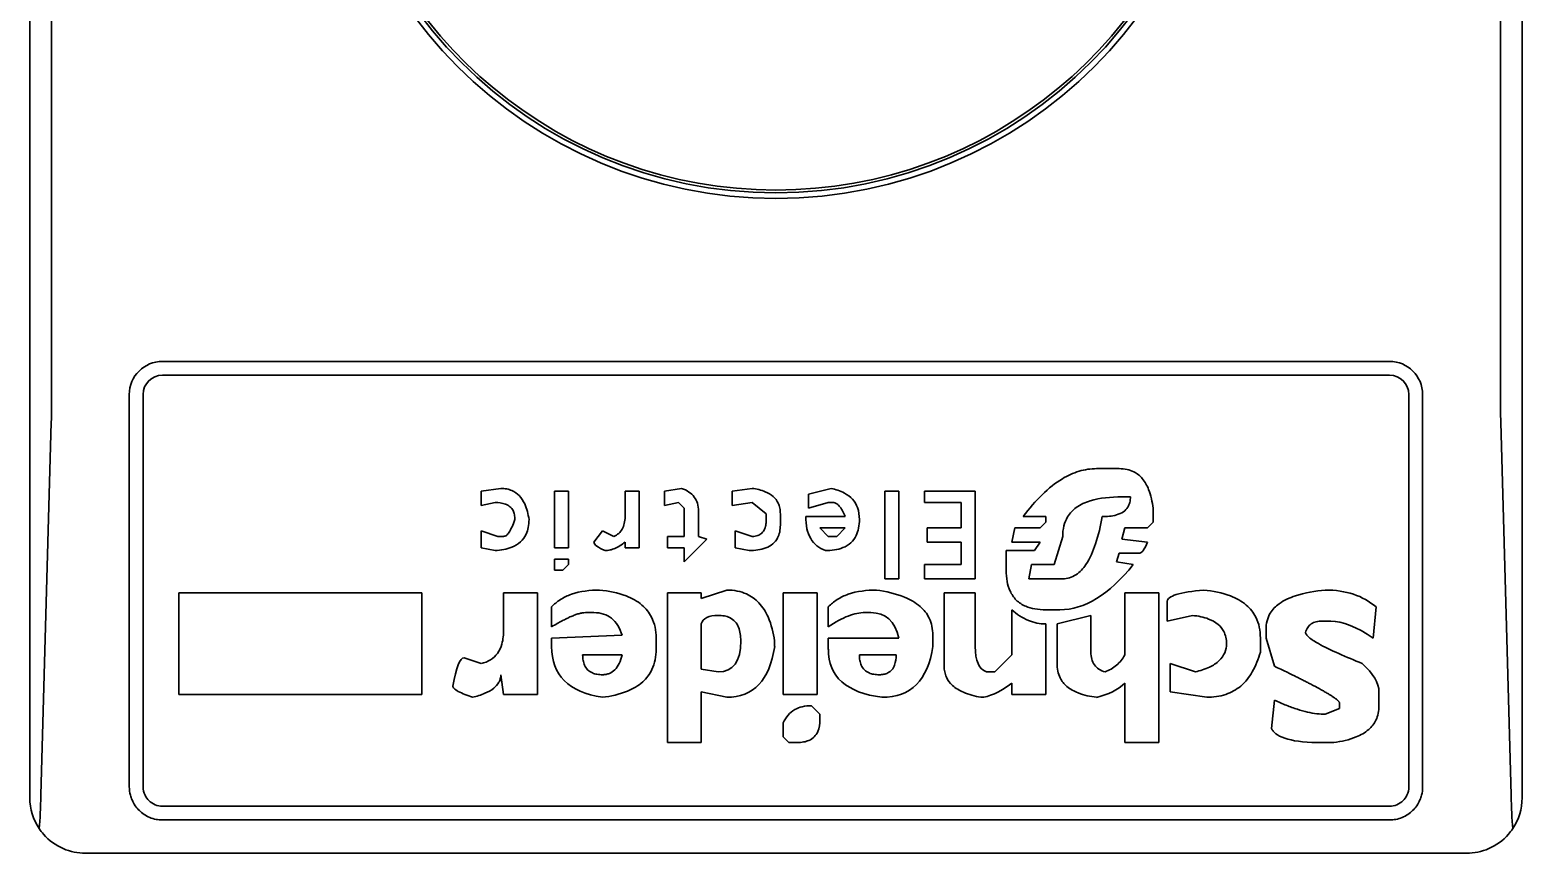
# Model space of a CAD drawing. Header units: millimetres. Extents: x 184 to 2238, y 135 to 1711.
# Drawn here: x 212.39 to 239.39, y 1489.35 to 1504.25 of the extents above; entities that cross this region are included whole.
import ezdxf

# ---------------------------------------------------------------- set-up
doc = ezdxf.new("R2010")
doc.units = ezdxf.units.MM
doc.header["$LTSCALE"] = 6
doc.layers.add('Видимый контур (ГОСТ)', color=7, linetype='Continuous', lineweight=35)

msp = doc.modelspace()

# ---------------------------------------------------------------- linework, layer by layer
at = {"layer": 'Видимый контур (ГОСТ)'}
for p, q in [((212.39, 1490.354), (212.39, 1528.354)), ((239.39, 1490.354), (239.39, 1528.354)), ((212.784, 1521.104), (212.784, 1497.604)), ((238.996, 1497.604), (238.996, 1521.104)), ((214.79, 1498.254), (236.99, 1498.254)), ((236.99, 1498.004), (214.79, 1498.004)), ((214.19, 1497.604), (214.19, 1497.654)), ((214.19, 1497.604), (214.19, 1497.152)), ((214.44, 1497.654), (214.44, 1497.604)), ((214.44, 1497.152), (214.44, 1497.604)), ((237.34, 1497.604), (237.34, 1497.654)), ((237.34, 1497.604), (237.34, 1497.152)), ((237.59, 1497.654), (237.59, 1497.604)), ((237.59, 1497.152), (237.59, 1497.604)), ((212.591, 1490.402), (212.778, 1497.152)), ((214.19, 1490.554), (214.19, 1497.152)), ((214.44, 1497.152), (214.44, 1490.554)), ((237.34, 1490.554), (237.34, 1497.152)), ((237.59, 1497.152), (237.59, 1490.554)), ((239.003, 1497.152), (239.189, 1490.402)), ((231.691, 1496.312), (232.099, 1496.312)), ((220.553, 1495.903), (220.911, 1495.955)), ((220.553, 1495.648), (220.553, 1495.903)), ((221.881, 1494.882), (221.881, 1495.903)), ((221.881, 1495.903), (222.137, 1495.903)), ((222.137, 1495.903), (222.137, 1494.882)), ((223.159, 1495.444), (223.159, 1495.903)), ((223.159, 1495.903), (223.414, 1495.903)), ((223.414, 1495.903), (223.414, 1494.882)), ((223.874, 1495.903), (224.18, 1495.955)), ((223.874, 1495.648), (223.874, 1495.903)), ((225.1, 1495.903), (225.458, 1495.955)), ((225.1, 1495.648), (225.1, 1495.903)), ((226.479, 1495.852), (226.888, 1495.955)), ((226.479, 1495.597), (226.479, 1495.852)), ((227.859, 1494.32), (227.859, 1495.903)), ((227.859, 1495.903), (228.114, 1495.903)), ((228.114, 1495.903), (228.114, 1494.32)), ((228.574, 1495.699), (228.574, 1495.903)), ((228.574, 1495.903), (229.494, 1495.903)), ((229.494, 1495.903), (229.494, 1494.32)), ((232.304, 1495.801), (232.15, 1495.801)), ((220.808, 1495.699), (220.553, 1495.648)), ((224.129, 1495.699), (223.874, 1495.648)), ((224.231, 1495.597), (224.129, 1495.699)), ((224.231, 1495.086), (224.231, 1495.597)), ((224.487, 1495.546), (224.487, 1495.086)), ((225.458, 1495.699), (225.1, 1495.648)), ((225.713, 1495.495), (225.458, 1495.699)), ((226.837, 1495.699), (226.479, 1495.597)), ((226.939, 1495.699), (226.837, 1495.699)), ((229.238, 1495.699), (228.574, 1495.699)), ((229.238, 1495.239), (229.238, 1495.699)), ((232.712, 1495.597), (232.712, 1495.341)), ((225.713, 1495.393), (225.713, 1495.495)), ((225.969, 1495.495), (225.969, 1495.29)), ((226.428, 1495.444), (227.144, 1495.444)), ((230.771, 1495.444), (230.362, 1495.444)), ((230.669, 1495.239), (230.771, 1495.341)), ((230.771, 1495.341), (230.771, 1495.444)), ((232.712, 1495.341), (232.61, 1495.239)), ((220.553, 1494.882), (220.553, 1495.188)), ((220.553, 1495.188), (220.86, 1495.086)), ((220.86, 1495.086), (220.962, 1495.086)), ((222.597, 1494.984), (222.75, 1495.188)), ((222.75, 1495.188), (222.954, 1495.086)), ((223.925, 1494.882), (223.925, 1495.086)), ((223.925, 1495.086), (224.231, 1495.086)), ((224.64, 1495.035), (224.231, 1494.626)), ((224.487, 1495.086), (224.64, 1495.035)), ((225.151, 1494.882), (225.151, 1495.188)), ((225.151, 1495.188), (225.458, 1495.086)), ((227.144, 1495.239), (226.684, 1495.239)), ((226.684, 1495.239), (226.837, 1495.086)), ((226.837, 1495.086), (226.99, 1495.086)), ((227.144, 1495.239), (226.99, 1495.086)), ((228.625, 1494.984), (228.625, 1495.239)), ((228.625, 1495.239), (229.238, 1495.239)), ((230.158, 1494.984), (230.209, 1495.239)), ((230.209, 1495.239), (230.669, 1495.239)), ((231.077, 1495.086), (230.924, 1494.575)), ((232.201, 1495.239), (232.15, 1495.035)), ((232.15, 1495.035), (232.61, 1494.984)), ((232.61, 1495.239), (232.201, 1495.239)), ((220.808, 1494.831), (220.553, 1494.882)), ((222.137, 1494.882), (221.881, 1494.882)), ((223.159, 1494.882), (223.159, 1494.984)), ((223.414, 1494.882), (223.159, 1494.882)), ((224.231, 1494.882), (223.925, 1494.882)), ((224.231, 1494.626), (224.231, 1494.882)), ((225.407, 1494.831), (225.151, 1494.882)), ((229.238, 1494.984), (228.625, 1494.984)), ((229.238, 1494.575), (229.238, 1494.984)), ((230.056, 1494.473), (230.056, 1494.831)), ((230.056, 1494.831), (230.567, 1494.831)), ((230.669, 1494.984), (230.158, 1494.984)), ((230.567, 1494.831), (230.669, 1494.984)), ((232.099, 1494.78), (232.048, 1494.626)), ((232.457, 1494.78), (232.099, 1494.78)), ((221.881, 1494.473), (221.881, 1494.677)), ((221.881, 1494.677), (222.137, 1494.677)), ((222.035, 1494.473), (221.881, 1494.473)), ((222.137, 1494.575), (222.035, 1494.473)), ((222.137, 1494.677), (222.137, 1494.575)), ((228.574, 1494.32), (228.574, 1494.575)), ((228.574, 1494.575), (229.238, 1494.575)), ((230.515, 1494.575), (230.464, 1494.32)), ((230.924, 1494.575), (230.515, 1494.575)), ((232.048, 1494.626), (232.355, 1494.575)), ((228.114, 1494.32), (227.859, 1494.32)), ((229.494, 1494.32), (228.574, 1494.32)), ((230.464, 1494.32), (231.077, 1494.32)), ((215.086, 1492.225), (215.086, 1494.064)), ((215.086, 1494.064), (219.48, 1494.064)), ((219.48, 1494.064), (219.48, 1492.225)), ((220.962, 1493.4), (220.962, 1494.064)), ((220.962, 1494.064), (221.575, 1494.064)), ((221.575, 1494.064), (221.575, 1492.225)), ((223.925, 1491.357), (223.925, 1494.064)), ((223.925, 1494.064), (224.538, 1494.064)), ((224.538, 1493.962), (224.998, 1494.115)), ((224.538, 1494.064), (224.538, 1493.962)), ((226.02, 1492.225), (226.02, 1494.064)), ((226.02, 1494.064), (226.633, 1494.064)), ((226.633, 1494.064), (226.633, 1492.225)), ((228.932, 1492.736), (228.932, 1494.064)), ((228.932, 1494.064), (229.494, 1494.064)), ((229.494, 1494.064), (229.494, 1493.094)), ((232.201, 1492.94), (232.201, 1494.064)), ((232.201, 1494.064), (232.815, 1494.064)), ((232.815, 1494.064), (232.815, 1491.357)), ((232.968, 1493.553), (232.968, 1493.911)), ((221.83, 1493.451), (221.83, 1493.809)), ((222.597, 1493.707), (222.443, 1493.707)), ((226.837, 1493.451), (226.837, 1493.809)), ((227.603, 1493.707), (227.501, 1493.707)), ((230.158, 1492.94), (230.158, 1493.758)), ((231.026, 1493.758), (230.771, 1493.758)), ((230.975, 1493.502), (231.588, 1493.656)), ((231.588, 1493.656), (231.588, 1492.991)), ((233.428, 1493.656), (232.968, 1493.553)), ((236.748, 1493.809), (236.697, 1493.247)), ((224.538, 1493.502), (224.538, 1492.685)), ((230.771, 1493.502), (230.771, 1492.225)), ((230.975, 1492.787), (230.975, 1493.502)), ((234.756, 1493.247), (234.756, 1493.4)), ((235.931, 1493.553), (235.778, 1493.553)), ((221.83, 1493.247), (223.108, 1493.298)), ((221.83, 1493.094), (221.83, 1493.247)), ((223.721, 1493.247), (223.721, 1493.042)), ((225.866, 1493.196), (225.866, 1493.094)), ((226.837, 1493.042), (226.837, 1493.247)), ((226.837, 1493.247), (228.114, 1493.247)), ((228.727, 1493.298), (228.727, 1493.094)), ((234.654, 1493.247), (234.654, 1492.991)), ((234.909, 1492.736), (234.756, 1493.247)), ((220.247, 1492.889), (220.553, 1492.787)), ((223.108, 1492.94), (222.392, 1492.94)), ((228.063, 1492.94), (227.399, 1492.94)), ((229.851, 1492.634), (230.158, 1492.94)), ((220.962, 1492.225), (220.911, 1492.583)), ((224.538, 1492.685), (224.845, 1492.634)), ((229.698, 1492.634), (229.851, 1492.634)), ((233.019, 1492.276), (233.019, 1492.787)), ((233.019, 1492.787), (233.479, 1492.634)), ((230.158, 1492.225), (230.158, 1492.429)), ((232.201, 1491.357), (232.201, 1492.429)), ((219.48, 1492.225), (215.086, 1492.225)), ((221.575, 1492.225), (220.962, 1492.225)), ((224.998, 1492.174), (224.538, 1492.276)), ((224.538, 1492.276), (224.538, 1491.357)), ((226.633, 1492.225), (226.02, 1492.225)), ((226.531, 1492.021), (226.684, 1491.867)), ((230.771, 1492.225), (230.158, 1492.225)), ((233.683, 1492.174), (233.019, 1492.276)), ((234.858, 1491.612), (234.909, 1492.123)), ((236.084, 1491.97), (236.084, 1492.072)), ((236.8, 1492.276), (236.8, 1492.021)), ((226.684, 1491.867), (226.684, 1491.765)), ((235.829, 1491.867), (236.084, 1491.97)), ((226.02, 1491.459), (226.02, 1491.714)), ((224.538, 1491.357), (223.925, 1491.357)), ((226.122, 1491.357), (226.02, 1491.459)), ((226.275, 1491.357), (226.122, 1491.357)), ((232.815, 1491.357), (232.201, 1491.357)), ((235.982, 1491.357), (235.676, 1491.357)), ((236.99, 1490.204), (214.79, 1490.204)), ((236.99, 1489.954), (214.79, 1489.954)), ((213.39, 1489.354), (238.39, 1489.354))]:
    msp.add_line(p, q, dxfattribs=at)
for radius in [8.15, 8.05]:
    msp.add_circle((225.89, 1509.354), radius, dxfattribs=at)
for centre, radius, start, end in [((225.89, 1509.354), 8, 190.8069, 349.1931), ((214.79, 1497.654), 0.6, 90, 180), ((236.99, 1497.654), 0.6, 0, 90), ((214.79, 1497.654), 0.35, 90, 180), ((236.99, 1497.654), 0.35, 0, 90), ((214.79, 1490.554), 0.6, 180, 194.6149), ((214.79, 1490.554), 0.35, 180, 205.6295), ((236.99, 1490.554), 0.35, 334.3705, 0), ((236.99, 1490.554), 0.6, 345.3851, 0), ((213.39, 1490.354), 1, 180, 213.8251), ((238.39, 1490.354), 1, 326.1749, 360)]:
    msp.add_arc(centre, radius, start, end, dxfattribs=at)
for centre, major_axis, ratio, start_param, end_param in [((212.653, 1497.604), (0, 1.5), 0.087489, 4.406723, 4.712389), ((239.128, 1497.604), (0, 1.5), 0.087489, 1.570796, 1.876462), ((231.567, 1578.785), (-0.547, -85.027), 0.112489, 0.000724, 0.139499), ((158.041, 1597.545), (67.405, -105.251), 0.07434, 6.235612, 6.367825), ((276.745, 1524.106), (49.792, 31.502), 0.107869, 3.073452, 3.271004), ((233.582, 1498.985), (-3.93, -6.329), 0.177971, 6.004083, 6.321598), ((231.129, 1493.336), (5.664, -1.124), 0.237831, 0.047183, 0.377492), ((240.404, 1511.28), (10.939, 19.074), 0.101229, 3.199583, 3.363289), ((174.925, 1541.077), (57.35, -48.572), 0.107002, 6.204727, 6.270107), ((212.466, 1490.854), (0, 1.5), 0.087489, 3.930755, 4.406723), ((239.314, 1490.854), (0, -1.5), 0.087489, 5.018055, 5.494023)]:
    msp.add_ellipse(centre, major_axis=major_axis, ratio=ratio, start_param=start_param, end_param=end_param, dxfattribs=at)
for points, knots in [([(230.362, 1495.444), (230.583, 1495.74), (230.819, 1495.977), (231.166, 1496.186), (231.267, 1496.233), (231.478, 1496.296), (231.583, 1496.312), (231.691, 1496.312)], [0, 0, 0, 0, 0.1143772, 0.1143772, 0.157564, 0.157564, 0.198954, 0.198954, 0.198954, 0.198954]), ([(232.099, 1496.312), (232.147, 1496.312), (232.195, 1496.308), (232.285, 1496.288), (232.326, 1496.274), (232.424, 1496.224), (232.474, 1496.183), (232.567, 1496.075), (232.604, 1496.006), (232.675, 1495.829), (232.699, 1495.71), (232.712, 1495.597)], [0, 0, 0, 0, 0.0143957, 0.0143957, 0.0276685, 0.0276685, 0.0476864, 0.0476864, 0.0715549, 0.0715549, 0.1074766, 0.1074766, 0.1074766, 0.1074766]), ([(220.911, 1495.955), (220.946, 1495.955), (220.982, 1495.952), (221.05, 1495.939), (221.081, 1495.929), (221.161, 1495.894), (221.205, 1495.863), (221.285, 1495.78), (221.318, 1495.728), (221.383, 1495.586), (221.407, 1495.487), (221.422, 1495.393)], [0, 0, 0, 0, 0.01072644, 0.01072644, 0.0206729, 0.0206729, 0.03716955, 0.03716955, 0.05612126, 0.05612126, 0.08616733, 0.08616733, 0.08616733, 0.08616733]), ([(224.18, 1495.955), (224.228, 1495.938), (224.274, 1495.917), (224.353, 1495.864), (224.385, 1495.834), (224.437, 1495.764), (224.456, 1495.726), (224.482, 1495.64), (224.487, 1495.593), (224.487, 1495.546)], [0, 0, 0, 0, 0.01519101, 0.01519101, 0.02877948, 0.02877948, 0.04226402, 0.04226402, 0.05697507, 0.05697507, 0.05697507, 0.05697507]), ([(225.458, 1495.955), (225.539, 1495.944), (225.622, 1495.926), (225.75, 1495.873), (225.799, 1495.844), (225.879, 1495.772), (225.908, 1495.733), (225.943, 1495.658), (225.953, 1495.628), (225.966, 1495.563), (225.969, 1495.529), (225.969, 1495.495)], [0, 0, 0, 0, 0.02451604, 0.02451604, 0.0417465, 0.0417465, 0.05732293, 0.05732293, 0.06730255, 0.06730255, 0.07803388, 0.07803388, 0.07803388, 0.07803388]), ([(226.888, 1495.955), (226.97, 1495.936), (227.053, 1495.91), (227.183, 1495.841), (227.234, 1495.804), (227.316, 1495.712), (227.346, 1495.662), (227.39, 1495.538), (227.399, 1495.465), (227.399, 1495.393)], [0, 0, 0, 0, 0.02526666, 0.02526666, 0.04451858, 0.04451858, 0.06300076, 0.06300076, 0.08564004, 0.08564004, 0.08564004, 0.08564004]), ([(232.15, 1495.801), (231.948, 1495.801), (231.748, 1495.783), (231.486, 1495.702), (231.399, 1495.662), (231.259, 1495.561), (231.206, 1495.506), (231.135, 1495.388), (231.113, 1495.333), (231.084, 1495.213), (231.077, 1495.149), (231.077, 1495.086)], [0, 0, 0, 0, 0.0606573, 0.0606573, 0.0926797, 0.0926797, 0.1195907, 0.1195907, 0.1405551, 0.1405551, 0.1629339, 0.1629339, 0.1629339, 0.1629339]), ([(232.304, 1495.801), (232.304, 1495.768), (232.3, 1495.734), (232.284, 1495.671), (232.272, 1495.643), (232.235, 1495.584), (232.208, 1495.556), (232.137, 1495.507), (232.094, 1495.488), (231.968, 1495.451), (231.877, 1495.444), (231.793, 1495.444)], [-0.07170661, -0.07170661, -0.07170661, -0.07170661, -0.06116014, -0.06116014, -0.05148395, -0.05148395, -0.03944883, -0.03944883, -0.02528084, -0.02528084, 0, 0, 0, 0]), ([(221.166, 1495.393), (221.166, 1495.421), (221.164, 1495.451), (221.153, 1495.504), (221.145, 1495.529), (221.119, 1495.579), (221.1, 1495.603), (221.052, 1495.644), (221.024, 1495.659), (220.936, 1495.692), (220.87, 1495.699), (220.808, 1495.699)], [0, 0, 0, 0, 0.00906409, 0.00906409, 0.01712923, 0.01712923, 0.02660532, 0.02660532, 0.0365152, 0.0365152, 0.05503854, 0.05503854, 0.05503854, 0.05503854]), ([(227.144, 1495.444), (227.119, 1495.503), (227.087, 1495.57), (227.032, 1495.641), (227.014, 1495.66), (226.985, 1495.681), (226.976, 1495.686), (226.958, 1495.694), (226.949, 1495.697), (226.939, 1495.699)], [0.000001, 0.000001, 0.000001, 0.000001, 0.01999547, 0.01999547, 0.02764105, 0.02764105, 0.0308326, 0.0308326, 0.03372405, 0.03372405, 0.03372405, 0.03372405]), ([(221.422, 1495.393), (221.422, 1495.345), (221.418, 1495.296), (221.4, 1495.206), (221.387, 1495.164), (221.344, 1495.073), (221.311, 1495.027), (221.223, 1494.947), (221.17, 1494.915), (221.018, 1494.853), (220.911, 1494.836), (220.808, 1494.831)], [0, 0, 0, 0, 0.01507469, 0.01507469, 0.0288235, 0.0288235, 0.04659, 0.04659, 0.06536918, 0.06536918, 0.09625302, 0.09625302, 0.09625302, 0.09625302]), ([(220.962, 1495.086), (220.97, 1495.086), (220.979, 1495.088), (220.996, 1495.094), (221.004, 1495.099), (221.031, 1495.119), (221.048, 1495.14), (221.097, 1495.215), (221.132, 1495.293), (221.166, 1495.393)], [0, 0, 0, 0, 0.00261, 0.00261, 0.00554693, 0.00554693, 0.0127251, 0.0127251, 0.02980082, 0.02980082, 0.02980082, 0.02980082]), ([(222.954, 1495.086), (222.987, 1495.1), (223.018, 1495.118), (223.07, 1495.163), (223.091, 1495.189), (223.126, 1495.25), (223.138, 1495.284), (223.155, 1495.36), (223.159, 1495.402), (223.159, 1495.444)], [0, 0, 0, 0, 0.01078854, 0.01078854, 0.02123308, 0.02123308, 0.03260782, 0.03260782, 0.04565028, 0.04565028, 0.04565028, 0.04565028]), ([(225.969, 1495.29), (225.969, 1495.249), (225.965, 1495.206), (225.949, 1495.128), (225.937, 1495.092), (225.899, 1495.017), (225.87, 1494.981), (225.797, 1494.918), (225.753, 1494.894), (225.616, 1494.843), (225.513, 1494.831), (225.407, 1494.831)], [0, 0, 0, 0, 0.0131389, 0.0131389, 0.0250077, 0.0250077, 0.03940698, 0.03940698, 0.05471119, 0.05471119, 0.08330483, 0.08330483, 0.08330483, 0.08330483]), ([(225.458, 1495.086), (225.477, 1495.086), (225.496, 1495.087), (225.512, 1495.09), (225.529, 1495.092), (225.545, 1495.096), (225.559, 1495.101), (225.574, 1495.106), (225.587, 1495.112), (225.599, 1495.12), (225.612, 1495.127), (225.623, 1495.135), (225.633, 1495.145), (225.644, 1495.155), (225.653, 1495.165), (225.661, 1495.178), (225.67, 1495.19), (225.677, 1495.204), (225.684, 1495.219), (225.69, 1495.234), (225.696, 1495.251), (225.7, 1495.269), (225.705, 1495.287), (225.708, 1495.307), (225.71, 1495.328), (225.712, 1495.348), (225.713, 1495.37), (225.713, 1495.393)], [0, 0, 0, 0, 0.111111, 0.111111, 0.111111, 0.222222, 0.222222, 0.222222, 0.333333, 0.333333, 0.333333, 0.444444, 0.444444, 0.444444, 0.555556, 0.555556, 0.555556, 0.666667, 0.666667, 0.666667, 0.777778, 0.777778, 0.777778, 0.888889, 0.888889, 0.888889, 1, 1, 1, 1]), ([(226.786, 1494.831), (226.729, 1494.851), (226.676, 1494.879), (226.584, 1494.954), (226.547, 1494.997), (226.486, 1495.102), (226.464, 1495.163), (226.434, 1495.296), (226.428, 1495.371), (226.428, 1495.444)], [0, 0, 0, 0, 0.0183542, 0.0183542, 0.03622092, 0.03622092, 0.05615229, 0.05615229, 0.07910108, 0.07910108, 0.07910108, 0.07910108]), ([(227.399, 1495.393), (227.399, 1495.34), (227.395, 1495.287), (227.376, 1495.189), (227.362, 1495.143), (227.318, 1495.052), (227.286, 1495.008), (227.203, 1494.933), (227.154, 1494.904), (227.003, 1494.843), (226.892, 1494.831), (226.786, 1494.831)], [0, 0, 0, 0, 0.01650654, 0.01650654, 0.03132936, 0.03132936, 0.04819359, 0.04819359, 0.06568382, 0.06568382, 0.09746172, 0.09746172, 0.09746172, 0.09746172]), ([(231.077, 1494.32), (231.12, 1494.32), (231.162, 1494.326), (231.244, 1494.35), (231.282, 1494.369), (231.389, 1494.439), (231.448, 1494.506), (231.572, 1494.688), (231.629, 1494.823), (231.724, 1495.108), (231.763, 1495.28), (231.793, 1495.444)], [0, 0, 0, 0, 0.0128425, 0.0128425, 0.0257197, 0.0257197, 0.0520107, 0.0520107, 0.0941281, 0.0941281, 0.1465456, 0.1465456, 0.1465456, 0.1465456]), ([(223.159, 1494.984), (223.104, 1494.939), (223.042, 1494.897), (222.947, 1494.857), (222.918, 1494.847), (222.859, 1494.834), (222.83, 1494.831), (222.801, 1494.831)], [0, 0, 0, 0, 0.02173256, 0.02173256, 0.03103686, 0.03103686, 0.03980137, 0.03980137, 0.03980137, 0.03980137]), ([(232.61, 1494.984), (232.587, 1494.924), (232.561, 1494.869), (232.522, 1494.816), (232.509, 1494.802), (232.489, 1494.788), (232.483, 1494.785), (232.47, 1494.781), (232.463, 1494.78), (232.457, 1494.78)], [0, 0, 0, 0, 0.02006281, 0.02006281, 0.02798368, 0.02798368, 0.0313023, 0.0313023, 0.03431165, 0.03431165, 0.03431165, 0.03431165]), ([(230.771, 1493.758), (230.705, 1493.758), (230.638, 1493.762), (230.517, 1493.784), (230.461, 1493.799), (230.344, 1493.849), (230.287, 1493.886), (230.189, 1493.982), (230.153, 1494.037), (230.1, 1494.153), (230.083, 1494.212), (230.06, 1494.337), (230.056, 1494.406), (230.056, 1494.473)], [0, 0, 0, 0, 0.0198068, 0.0198068, 0.0370502, 0.0370502, 0.0581885, 0.0581885, 0.0789424, 0.0789424, 0.0979269, 0.0979269, 0.1190815, 0.1190815, 0.1190815, 0.1190815]), ([(221.83, 1493.809), (221.877, 1493.86), (221.93, 1493.904), (222.051, 1493.982), (222.118, 1494.014), (222.35, 1494.095), (222.527, 1494.115), (222.699, 1494.115)], [0, 0, 0, 0, 0.02132182, 0.02132182, 0.04383643, 0.04383643, 0.09539275, 0.09539275, 0.09539275, 0.09539275]), ([(222.699, 1494.115), (222.861, 1494.098), (223.028, 1494.066), (223.283, 1493.968), (223.382, 1493.914), (223.538, 1493.781), (223.597, 1493.708), (223.667, 1493.567), (223.688, 1493.508), (223.715, 1493.38), (223.721, 1493.314), (223.721, 1493.247)], [0, 0, 0, 0, 0.0488248, 0.0488248, 0.0823641, 0.0823641, 0.1116947, 0.1116947, 0.1314691, 0.1314691, 0.1524312, 0.1524312, 0.1524312, 0.1524312]), ([(224.998, 1494.115), (225.062, 1494.115), (225.127, 1494.11), (225.248, 1494.086), (225.304, 1494.069), (225.442, 1494.006), (225.516, 1493.952), (225.651, 1493.81), (225.705, 1493.721), (225.808, 1493.492), (225.844, 1493.342), (225.866, 1493.196)], [0, 0, 0, 0, 0.0193152, 0.0193152, 0.0370482, 0.0370482, 0.0654197, 0.0654197, 0.09732, 0.09732, 0.1437593, 0.1437593, 0.1437593, 0.1437593]), ([(226.837, 1493.809), (226.884, 1493.86), (226.937, 1493.904), (227.058, 1493.982), (227.125, 1494.014), (227.357, 1494.095), (227.534, 1494.115), (227.706, 1494.115)], [0, 0, 0, 0, 0.02132186, 0.02132186, 0.04383649, 0.04383649, 0.09539282, 0.09539282, 0.09539282, 0.09539282]), ([(227.706, 1494.115), (227.877, 1494.091), (228.057, 1494.052), (228.319, 1493.944), (228.417, 1493.89), (228.567, 1493.758), (228.622, 1493.689), (228.684, 1493.561), (228.7, 1493.512), (228.722, 1493.407), (228.727, 1493.353), (228.727, 1493.298)], [0, 0, 0, 0, 0.0519739, 0.0519739, 0.0853561, 0.0853561, 0.1130164, 0.1130164, 0.1294098, 0.1294098, 0.146548, 0.146548, 0.146548, 0.146548]), ([(232.968, 1493.911), (232.968, 1493.917), (232.969, 1493.923), (232.972, 1493.934), (232.975, 1493.94), (232.986, 1493.958), (232.997, 1493.968), (233.038, 1493.999), (233.081, 1494.017), (233.25, 1494.069), (233.422, 1494.096), (233.632, 1494.115)], [0.000001, 0.000001, 0.000001, 0.000001, 0.00187163, 0.00187163, 0.00381435, 0.00381435, 0.00835234, 0.00835234, 0.01941469, 0.01941469, 0.04420626, 0.04420626, 0.04420626, 0.04420626]), ([(233.632, 1494.115), (233.794, 1494.098), (233.961, 1494.066), (234.216, 1493.968), (234.315, 1493.914), (234.471, 1493.781), (234.53, 1493.708), (234.601, 1493.567), (234.621, 1493.508), (234.648, 1493.38), (234.654, 1493.314), (234.654, 1493.247)], [0, 0, 0, 0, 0.0488248, 0.0488248, 0.0823641, 0.0823641, 0.1116947, 0.1116947, 0.1314691, 0.1314691, 0.1524312, 0.1524312, 0.1524312, 0.1524312]), ([(234.756, 1493.4), (234.756, 1493.453), (234.762, 1493.506), (234.788, 1493.607), (234.807, 1493.654), (234.875, 1493.765), (234.93, 1493.821), (235.082, 1493.931), (235.184, 1493.977), (235.457, 1494.068), (235.65, 1494.098), (235.829, 1494.115)], [0, 0, 0, 0, 0.016644, 0.016644, 0.0326883, 0.0326883, 0.0571488, 0.0571488, 0.0898832, 0.0898832, 0.1440653, 0.1440653, 0.1440653, 0.1440653]), ([(222.443, 1493.707), (222.425, 1493.707), (222.405, 1493.705), (222.385, 1493.702), (222.365, 1493.698), (222.344, 1493.693), (222.322, 1493.687), (222.3, 1493.681), (222.277, 1493.674), (222.254, 1493.665), (222.231, 1493.656), (222.207, 1493.646), (222.182, 1493.636), (222.156, 1493.625), (222.131, 1493.613), (222.104, 1493.599), (222.077, 1493.586), (222.049, 1493.572), (222.02, 1493.557), (221.991, 1493.541), (221.96, 1493.525), (221.929, 1493.507), (221.897, 1493.49), (221.864, 1493.471), (221.83, 1493.451)], [0, 0, 0, 0, 0.125, 0.125, 0.125, 0.25, 0.25, 0.25, 0.375, 0.375, 0.375, 0.5, 0.5, 0.5, 0.625, 0.625, 0.625, 0.75, 0.75, 0.75, 0.875, 0.875, 0.875, 1, 1, 1, 1]), ([(223.108, 1493.298), (223.088, 1493.359), (223.061, 1493.42), (222.996, 1493.524), (222.959, 1493.568), (222.871, 1493.638), (222.823, 1493.664), (222.715, 1493.699), (222.656, 1493.707), (222.597, 1493.707)], [0, 0, 0, 0, 0.02020195, 0.02020195, 0.03803515, 0.03803515, 0.05466803, 0.05466803, 0.07242464, 0.07242464, 0.07242464, 0.07242464]), ([(225.253, 1493.196), (225.253, 1493.283), (225.242, 1493.368), (225.197, 1493.479), (225.176, 1493.514), (225.12, 1493.575), (225.088, 1493.598), (225.021, 1493.63), (224.989, 1493.639), (224.92, 1493.653), (224.882, 1493.656), (224.845, 1493.656)], [0, 0, 0, 0, 0.0274479, 0.0274479, 0.04186361, 0.04186361, 0.0558731, 0.0558731, 0.06697926, 0.06697926, 0.07958612, 0.07958612, 0.07958612, 0.07958612]), ([(227.501, 1493.707), (227.404, 1493.707), (227.305, 1493.686), (227.083, 1493.601), (226.964, 1493.535), (226.837, 1493.451)], [0, 0, 0, 0, 0.02926744, 0.02926744, 0.0607803, 0.0607803, 0.0607803, 0.0607803]), ([(230.158, 1493.758), (230.246, 1493.68), (230.345, 1493.612), (230.506, 1493.545), (230.557, 1493.529), (230.663, 1493.508), (230.717, 1493.502), (230.771, 1493.502)], [0, 0, 0, 0, 0.03611997, 0.03611997, 0.05245943, 0.05245943, 0.06867385, 0.06867385, 0.06867385, 0.06867385]), ([(234.041, 1493.145), (234.041, 1493.184), (234.037, 1493.224), (234.021, 1493.298), (234.009, 1493.333), (233.966, 1493.416), (233.931, 1493.458), (233.838, 1493.536), (233.779, 1493.567), (233.626, 1493.626), (233.525, 1493.645), (233.428, 1493.656)], [0, 0, 0, 0, 0.01242326, 0.01242326, 0.02401733, 0.02401733, 0.04132298, 0.04132298, 0.06129896, 0.06129896, 0.09069108, 0.09069108, 0.09069108, 0.09069108]), ([(220.553, 1492.787), (220.615, 1492.8), (220.674, 1492.821), (220.776, 1492.884), (220.817, 1492.923), (220.887, 1493.021), (220.913, 1493.078), (220.954, 1493.222), (220.962, 1493.313), (220.962, 1493.4)], [0, 0, 0, 0, 0.01894107, 0.01894107, 0.03661173, 0.03661173, 0.05610707, 0.05610707, 0.08355257, 0.08355257, 0.08355257, 0.08355257]), ([(235.778, 1493.553), (235.739, 1493.553), (235.7, 1493.55), (235.631, 1493.533), (235.601, 1493.52), (235.548, 1493.485), (235.527, 1493.464), (235.492, 1493.412), (235.479, 1493.381), (235.471, 1493.349)], [0, 0, 0, 0, 0.01154163, 0.01154163, 0.02138587, 0.02138587, 0.03074211, 0.03074211, 0.04102938, 0.04102938, 0.04102938, 0.04102938]), ([(233.479, 1492.634), (233.564, 1492.655), (233.652, 1492.683), (233.797, 1492.751), (233.859, 1492.79), (233.953, 1492.88), (233.986, 1492.927), (234.031, 1493.032), (234.041, 1493.088), (234.041, 1493.145)], [0, 0, 0, 0, 0.02655423, 0.02655423, 0.04845263, 0.04845263, 0.06635107, 0.06635107, 0.08420491, 0.08420491, 0.08420491, 0.08420491]), ([(235.471, 1493.349), (235.471, 1493.342), (235.473, 1493.336), (235.478, 1493.322), (235.481, 1493.315), (235.497, 1493.292), (235.513, 1493.276), (235.575, 1493.222), (235.64, 1493.182), (235.908, 1493.031), (236.219, 1492.898), (236.493, 1492.787)], [0, 0, 0, 0, 0.00206753, 0.00206753, 0.0045182, 0.0045182, 0.01061435, 0.01061435, 0.02677608, 0.02677608, 0.07942835, 0.07942835, 0.07942835, 0.07942835]), ([(222.392, 1492.94), (222.392, 1492.907), (222.395, 1492.874), (222.406, 1492.812), (222.414, 1492.783), (222.44, 1492.725), (222.458, 1492.697), (222.507, 1492.648), (222.536, 1492.629), (222.595, 1492.604), (222.623, 1492.596), (222.684, 1492.585), (222.717, 1492.583), (222.75, 1492.583)], [0, 0, 0, 0, 0.01042909, 0.01042909, 0.01965613, 0.01965613, 0.03028991, 0.03028991, 0.04090005, 0.04090005, 0.04958897, 0.04958897, 0.05948166, 0.05948166, 0.05948166, 0.05948166]), ([(223.721, 1493.042), (223.721, 1492.978), (223.715, 1492.914), (223.691, 1492.792), (223.672, 1492.734), (223.606, 1492.593), (223.55, 1492.518), (223.398, 1492.381), (223.303, 1492.327), (223.06, 1492.227), (222.903, 1492.194), (222.75, 1492.174)], [0, 0, 0, 0, 0.0201524, 0.0201524, 0.039153, 0.039153, 0.0688097, 0.0688097, 0.1018448, 0.1018448, 0.1481188, 0.1481188, 0.1481188, 0.1481188]), ([(223.108, 1492.94), (223.094, 1492.888), (223.076, 1492.834), (223.031, 1492.744), (223.005, 1492.705), (222.944, 1492.644), (222.913, 1492.622), (222.856, 1492.599), (222.836, 1492.593), (222.794, 1492.585), (222.772, 1492.583), (222.75, 1492.583)], [-0.05637363, -0.05637363, -0.05637363, -0.05637363, -0.03932954, -0.03932954, -0.02501617, -0.02501617, -0.01295706, -0.01295706, -0.00664956, -0.00664956, 0, 0, 0, 0]), ([(227.399, 1492.94), (227.399, 1492.907), (227.401, 1492.874), (227.413, 1492.812), (227.421, 1492.783), (227.447, 1492.725), (227.465, 1492.697), (227.514, 1492.648), (227.543, 1492.629), (227.602, 1492.604), (227.629, 1492.596), (227.69, 1492.585), (227.724, 1492.583), (227.757, 1492.583)], [0, 0, 0, 0, 0.01042909, 0.01042909, 0.01965613, 0.01965613, 0.03028993, 0.03028993, 0.0409001, 0.0409001, 0.04958905, 0.04958905, 0.05948177, 0.05948177, 0.05948177, 0.05948177]), ([(228.063, 1492.94), (228.063, 1492.88), (228.056, 1492.815), (228.024, 1492.727), (228.008, 1492.698), (227.966, 1492.649), (227.942, 1492.63), (227.891, 1492.604), (227.867, 1492.596), (227.814, 1492.585), (227.785, 1492.583), (227.757, 1492.583)], [-0.05520907, -0.05520907, -0.05520907, -0.05520907, -0.03609666, -0.03609666, -0.02581999, -0.02581999, -0.01622945, -0.01622945, -0.00859475, -0.00859475, 0, 0, 0, 0]), ([(231.588, 1492.991), (231.588, 1492.949), (231.593, 1492.905), (231.614, 1492.828), (231.63, 1492.793), (231.674, 1492.731), (231.7, 1492.706), (231.766, 1492.662), (231.804, 1492.646), (231.844, 1492.634)], [0, 0, 0, 0, 0.01342239, 0.01342239, 0.0253262, 0.0253262, 0.03681479, 0.03681479, 0.04930576, 0.04930576, 0.04930576, 0.04930576]), ([(231.844, 1492.634), (231.92, 1492.662), (231.989, 1492.702), (232.112, 1492.807), (232.162, 1492.87), (232.201, 1492.94)], [0, 0, 0, 0, 0.02454931, 0.02454931, 0.04952784, 0.04952784, 0.04952784, 0.04952784]), ([(234.654, 1492.991), (234.62, 1492.868), (234.573, 1492.745), (234.453, 1492.538), (234.384, 1492.451), (234.218, 1492.311), (234.128, 1492.261), (233.917, 1492.189), (233.8, 1492.174), (233.683, 1492.174)], [0, 0, 0, 0, 0.0401313, 0.0401313, 0.0744246, 0.0744246, 0.1063305, 0.1063305, 0.1415405, 0.1415405, 0.1415405, 0.1415405]), ([(220.911, 1492.583), (220.911, 1492.559), (220.908, 1492.535), (220.896, 1492.489), (220.888, 1492.467), (220.854, 1492.404), (220.821, 1492.369), (220.736, 1492.301), (220.68, 1492.27), (220.553, 1492.216), (220.475, 1492.192), (220.4, 1492.174)], [0, 0, 0, 0, 0.00749371, 0.00749371, 0.01489747, 0.01489747, 0.02979666, 0.02979666, 0.04825333, 0.04825333, 0.07165684, 0.07165684, 0.07165684, 0.07165684]), ([(229.596, 1492.174), (229.49, 1492.194), (229.38, 1492.223), (229.21, 1492.298), (229.141, 1492.338), (229.036, 1492.433), (228.999, 1492.482), (228.959, 1492.569), (228.949, 1492.601), (228.935, 1492.667), (228.932, 1492.701), (228.932, 1492.736)], [0, 0, 0, 0, 0.032498, 0.032498, 0.05625148, 0.05625148, 0.07566009, 0.07566009, 0.08605911, 0.08605911, 0.09689641, 0.09689641, 0.09689641, 0.09689641]), ([(231.691, 1492.174), (231.578, 1492.188), (231.462, 1492.211), (231.283, 1492.282), (231.214, 1492.32), (231.103, 1492.415), (231.061, 1492.467), (231.012, 1492.566), (230.998, 1492.607), (230.979, 1492.695), (230.975, 1492.741), (230.975, 1492.787)], [0, 0, 0, 0, 0.033987, 0.033987, 0.0578614, 0.0578614, 0.0787127, 0.0787127, 0.0923126, 0.0923126, 0.1068118, 0.1068118, 0.1068118, 0.1068118]), ([(236.084, 1492.072), (236.084, 1492.074), (236.084, 1492.077), (236.083, 1492.08), (236.082, 1492.083), (236.08, 1492.086), (236.079, 1492.089), (236.077, 1492.091), (236.075, 1492.094), (236.073, 1492.097), (236.07, 1492.1), (236.068, 1492.103), (236.065, 1492.106), (236.063, 1492.109), (236.06, 1492.112), (236.056, 1492.115), (236.053, 1492.118), (236.05, 1492.121), (236.046, 1492.124), (236.043, 1492.128), (236.039, 1492.131), (236.035, 1492.134), (236.031, 1492.137), (236.027, 1492.141), (236.022, 1492.144), (236.017, 1492.148), (236.013, 1492.151), (236.008, 1492.155), (236.003, 1492.159), (235.997, 1492.163), (235.992, 1492.167), (235.986, 1492.17), (235.981, 1492.174), (235.974, 1492.179), (235.968, 1492.183), (235.962, 1492.187), (235.955, 1492.191), (235.948, 1492.196), (235.941, 1492.2), (235.934, 1492.205), (235.927, 1492.21), (235.919, 1492.215), (235.911, 1492.22), (235.903, 1492.225), (235.894, 1492.23), (235.885, 1492.235), (235.876, 1492.241), (235.867, 1492.246), (235.857, 1492.252), (235.848, 1492.258), (235.837, 1492.264), (235.827, 1492.27), (235.816, 1492.276), (235.805, 1492.282), (235.793, 1492.289), (235.781, 1492.296), (235.769, 1492.303), (235.756, 1492.31), (235.744, 1492.317), (235.73, 1492.324), (235.716, 1492.332), (235.702, 1492.339), (235.687, 1492.347), (235.672, 1492.356), (235.657, 1492.364), (235.641, 1492.373), (235.624, 1492.381), (235.607, 1492.39), (235.589, 1492.4), (235.571, 1492.409), (235.552, 1492.419), (235.533, 1492.429), (235.512, 1492.44), (235.492, 1492.45), (235.471, 1492.461), (235.448, 1492.472), (235.426, 1492.484), (235.403, 1492.495), (235.378, 1492.508), (235.354, 1492.52), (235.328, 1492.533), (235.301, 1492.546), (235.274, 1492.559), (235.246, 1492.573), (235.217, 1492.588), (235.187, 1492.602), (235.156, 1492.617), (235.124, 1492.633), (235.091, 1492.649), (235.057, 1492.665), (235.022, 1492.682), (234.986, 1492.699), (234.948, 1492.717), (234.909, 1492.736)], [0, 0, 0, 0, 0.032258, 0.032258, 0.032258, 0.064516, 0.064516, 0.064516, 0.096774, 0.096774, 0.096774, 0.129032, 0.129032, 0.129032, 0.16129, 0.16129, 0.16129, 0.193548, 0.193548, 0.193548, 0.225806, 0.225806, 0.225806, 0.258065, 0.258065, 0.258065, 0.290323, 0.290323, 0.290323, 0.322581, 0.322581, 0.322581, 0.354839, 0.354839, 0.354839, 0.387097, 0.387097, 0.387097, 0.419355, 0.419355, 0.419355, 0.451613, 0.451613, 0.451613, 0.483871, 0.483871, 0.483871, 0.516129, 0.516129, 0.516129, 0.548387, 0.548387, 0.548387, 0.580645, 0.580645, 0.580645, 0.612903, 0.612903, 0.612903, 0.645161, 0.645161, 0.645161, 0.677419, 0.677419, 0.677419, 0.709677, 0.709677, 0.709677, 0.741935, 0.741935, 0.741935, 0.774194, 0.774194, 0.774194, 0.806452, 0.806452, 0.806452, 0.83871, 0.83871, 0.83871, 0.870968, 0.870968, 0.870968, 0.903226, 0.903226, 0.903226, 0.935484, 0.935484, 0.935484, 0.967742, 0.967742, 0.967742, 1, 1, 1, 1]), ([(220.4, 1492.174), (220.307, 1492.207), (220.21, 1492.244), (220.111, 1492.298), (220.085, 1492.316), (220.06, 1492.34), (220.053, 1492.348), (220.046, 1492.36), (220.045, 1492.364), (220.043, 1492.371), (220.042, 1492.375), (220.042, 1492.378)], [0, 0, 0, 0, 0.02979609, 0.02979609, 0.04284773, 0.04284773, 0.04803379, 0.04803379, 0.05018935, 0.05018935, 0.05215914, 0.05215914, 0.05215914, 0.05215914]), ([(226.02, 1491.714), (226.044, 1491.763), (226.074, 1491.811), (226.144, 1491.892), (226.184, 1491.925), (226.271, 1491.975), (226.316, 1491.992), (226.418, 1492.016), (226.475, 1492.021), (226.531, 1492.021)], [0, 0, 0, 0, 0.01710567, 0.01710567, 0.03304194, 0.03304194, 0.04772608, 0.04772608, 0.06446512, 0.06446512, 0.06446512, 0.06446512]), ([(234.909, 1492.123), (234.983, 1492.088), (235.055, 1492.057), (235.123, 1492.029), (235.192, 1492.001), (235.259, 1491.977), (235.323, 1491.957), (235.386, 1491.937), (235.448, 1491.92), (235.507, 1491.907), (235.566, 1491.893), (235.622, 1491.883), (235.676, 1491.877), (235.729, 1491.871), (235.78, 1491.867), (235.829, 1491.867)], [0, 0, 0, 0, 0.2, 0.2, 0.2, 0.4, 0.4, 0.4, 0.6, 0.6, 0.6, 0.8, 0.8, 0.8, 1, 1, 1, 1]), ([(236.8, 1492.021), (236.8, 1491.975), (236.795, 1491.93), (236.777, 1491.843), (236.764, 1491.802), (236.713, 1491.697), (236.669, 1491.64), (236.549, 1491.534), (236.471, 1491.49), (236.263, 1491.405), (236.119, 1491.374), (235.982, 1491.357)], [0, 0, 0, 0, 0.0143071, 0.0143071, 0.0279028, 0.0279028, 0.0505159, 0.0505159, 0.0771343, 0.0771343, 0.1187245, 0.1187245, 0.1187245, 0.1187245]), ([(226.684, 1491.765), (226.684, 1491.694), (226.674, 1491.618), (226.63, 1491.518), (226.609, 1491.486), (226.554, 1491.431), (226.522, 1491.41), (226.456, 1491.381), (226.423, 1491.372), (226.353, 1491.359), (226.314, 1491.357), (226.275, 1491.357)], [0, 0, 0, 0, 0.02247246, 0.02247246, 0.03432657, 0.03432657, 0.04620402, 0.04620402, 0.0562274, 0.0562274, 0.06775248, 0.06775248, 0.06775248, 0.06775248]), ([(235.676, 1491.357), (235.426, 1491.357), (235.232, 1491.386), (235.026, 1491.457), (234.972, 1491.485), (234.915, 1491.529), (234.898, 1491.545), (234.873, 1491.578), (234.864, 1491.594), (234.858, 1491.612)], [0, 0, 0, 0, 0.0748866, 0.0748866, 0.1122644, 0.1122644, 0.1291211, 0.1291211, 0.1435221, 0.1435221, 0.1435221, 0.1435221]), ([(214.79, 1489.954), (214.713, 1489.954), (214.633, 1489.969), (214.488, 1490.029), (214.423, 1490.074), (214.317, 1490.176), (214.27, 1490.243), (214.227, 1490.345), (214.217, 1490.373), (214.21, 1490.402)], [-0.37100959, -0.37100959, -0.37100959, -0.37100959, -0.34791518, -0.34791518, -0.32482077, -0.32482077, -0.30056613, -0.30056613, -0.29165867, -0.29165867, -0.29165867, -0.29165867]), ([(214.79, 1490.204), (214.746, 1490.204), (214.699, 1490.212), (214.614, 1490.248), (214.575, 1490.274), (214.517, 1490.331), (214.493, 1490.365), (214.475, 1490.402)], [0, 0, 0, 0, 0.01326729, 0.01326729, 0.02653458, 0.02653458, 0.03867639, 0.03867639, 0.03867639, 0.03867639]), ([(236.99, 1489.954), (237.067, 1489.954), (237.147, 1489.969), (237.292, 1490.029), (237.357, 1490.074), (237.463, 1490.176), (237.51, 1490.243), (237.553, 1490.345), (237.563, 1490.373), (237.571, 1490.402)], [-0.37100959, -0.37100959, -0.37100959, -0.37100959, -0.34791518, -0.34791518, -0.32482077, -0.32482077, -0.30056613, -0.30056613, -0.29165867, -0.29165867, -0.29165867, -0.29165867]), ([(237.306, 1490.402), (237.288, 1490.365), (237.263, 1490.331), (237.205, 1490.274), (237.166, 1490.248), (237.081, 1490.212), (237.034, 1490.204), (236.99, 1490.204)], [0.17548409, 0.17548409, 0.17548409, 0.17548409, 0.1876259, 0.1876259, 0.20089319, 0.20089319, 0.21416048, 0.21416048, 0.21416048, 0.21416048]), ([(212.559, 1489.797), (212.584, 1489.76), (212.611, 1489.726), (212.736, 1489.582), (212.86, 1489.494), (213.123, 1489.379), (213.262, 1489.354), (213.39, 1489.354)], [0.5748602, 0.5748602, 0.5748602, 0.5748602, 0.5914445, 0.5914445, 0.6522295, 0.6522295, 0.7130144, 0.7130144, 0.7130144, 0.7130144]), ([(239.221, 1489.797), (239.196, 1489.76), (239.169, 1489.726), (239.044, 1489.582), (238.921, 1489.494), (238.658, 1489.379), (238.518, 1489.354), (238.39, 1489.354)], [0.5748602, 0.5748602, 0.5748602, 0.5748602, 0.5914445, 0.5914445, 0.6522295, 0.6522295, 0.7130144, 0.7130144, 0.7130144, 0.7130144])]:
    msp.add_open_spline(points, degree=3, knots=knots, dxfattribs=at)
for points in [[(222.597, 1494.984), (222.597, 1494.933), (222.667, 1494.882), (222.801, 1494.831)], [(235.829, 1494.115), (236.202, 1494.115), (236.509, 1494.013), (236.748, 1493.809)], [(224.845, 1493.656), (224.669, 1493.656), (224.567, 1493.604), (224.538, 1493.502)], [(227.603, 1493.707), (227.875, 1493.707), (228.044, 1493.553), (228.114, 1493.247)], [(236.697, 1493.247), (236.391, 1493.451), (236.135, 1493.553), (235.931, 1493.553)], [(225.253, 1493.196), (225.253, 1492.821), (225.118, 1492.634), (224.845, 1492.634)], [(220.247, 1492.889), (220.17, 1492.889), (220.103, 1492.719), (220.042, 1492.378)], [(222.75, 1492.174), (222.137, 1492.27), (221.83, 1492.576), (221.83, 1493.094)], [(227.808, 1492.174), (228.331, 1492.174), (228.638, 1492.48), (228.727, 1493.094)]]:
    msp.add_open_spline(points, degree=3, dxfattribs=at)

doc.saveas('drawing.dxf')
